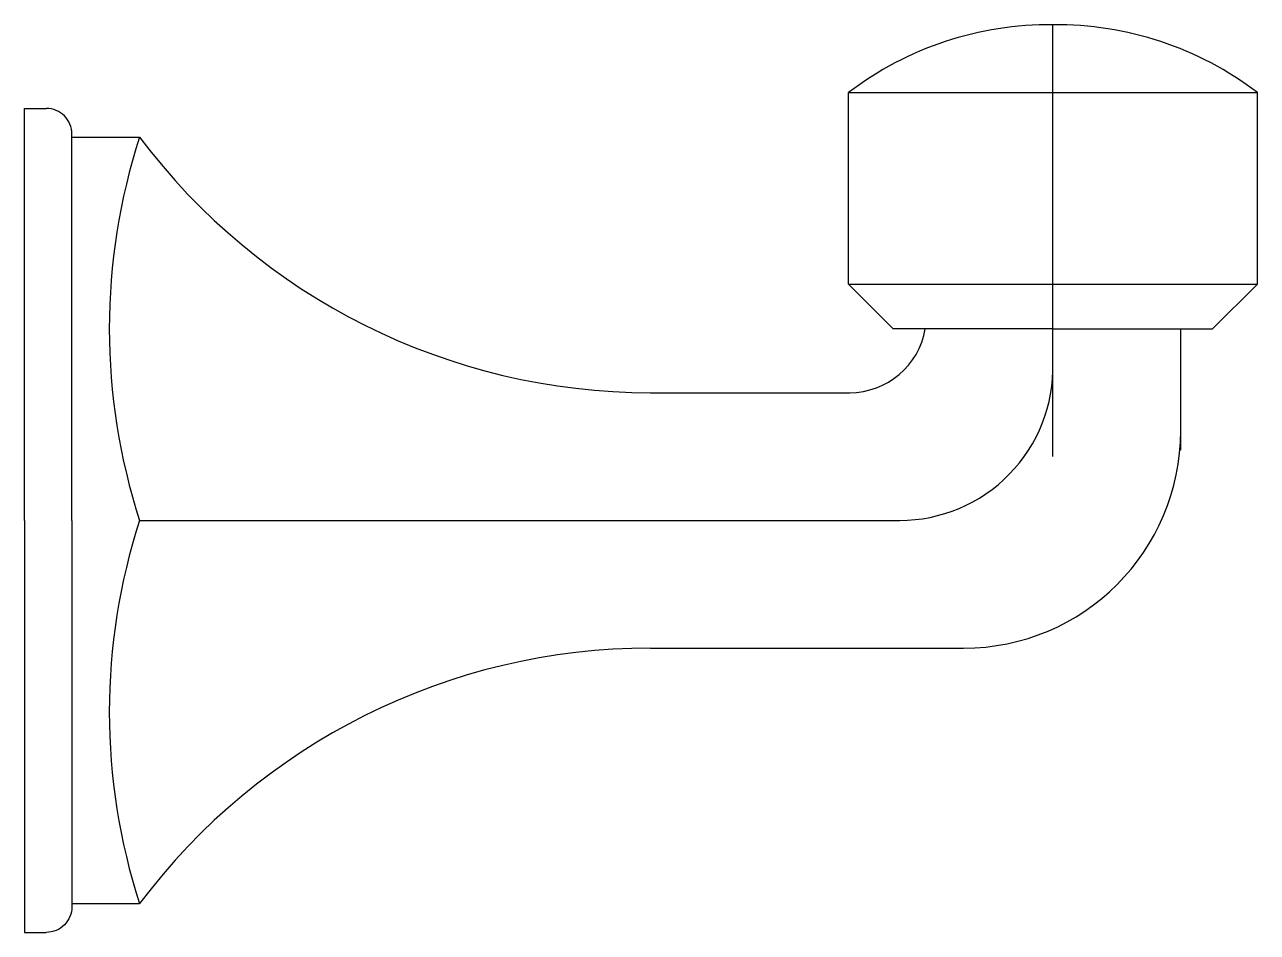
# Model space of a CAD drawing. Extents: x 0.0425 to 0.1398, y 114.0268 to 114.0984.
import ezdxf

# ---------------------------------------------------------------- set-up
doc = ezdxf.new("R2010")
doc.units = 0
doc.header["$LTSCALE"] = 0.2
doc.header["$MEASUREMENT"] = 0
doc.linetypes.add('AXES', pattern=[0.54, 0.3, -0.08, 0.08, -0.08])
doc.linetypes.add('CONTINU', pattern=[0])
doc.layers.get('0').update_dxf_attribs({"linetype": 'CONTINUOUS'})
doc.layers.add('DECA_EIXOS', color=5, linetype='AXES')

msp = doc.modelspace()

# ---------------------------------------------------------------- linework, layer by layer
at = {"linetype": 'CONTINU'}
for points in [[(0.123665, 114.098372, 0.166596), (0.107542, 114.093021)], [(0.13979, 114.093021, 0.166605), (0.123665, 114.098372)], [(0.046264, 114.089746, 0.414215), (0.044249, 114.091761)], [(0.051605, 114.089494, 0.158044), (0.051605, 114.059261)], [(0.051605, 114.089494, 0.236068), (0.091915, 114.069339)], [(0.107626, 114.069339, 0.365978), (0.113588, 114.074378)], [(0.111573, 114.059261, 0.420965), (0.123663, 114.071632)], [(0.116612, 114.049184, 0.414213), (0.133743, 114.066316)], [(0.051605, 114.059261, 0.158044), (0.051605, 114.029029)], [(0.091915, 114.049184, 0.236068), (0.051605, 114.029029)], [(0.046264, 114.028779, -0.415141), (0.044244, 114.026761)]]:
    msp.add_lwpolyline(points, format="xyb", dxfattribs=at)
for points in [[(0.107542, 114.093021), (0.13979, 114.093021)], [(0.107542, 114.077905), (0.107542, 114.093021)], [(0.13979, 114.077905), (0.13979, 114.093021)], [(0.042536, 114.091761), (0.044249, 114.091761)], [(0.042536, 114.059261), (0.042536, 114.091761)], [(0.046264, 114.059261), (0.046264, 114.089746)], [(0.046264, 114.089494), (0.051605, 114.089494)], [(0.107542, 114.077905), (0.13979, 114.077905)], [(0.111069, 114.074378), (0.107542, 114.077905)], [(0.136263, 114.074378), (0.13979, 114.077905)], [(0.123666, 114.074378), (0.111069, 114.074378)], [(0.123666, 114.074378), (0.136263, 114.074378)], [(0.133743, 114.064804), (0.133743, 114.074378)], [(0.091915, 114.069339), (0.107626, 114.069339)], [(0.042536, 114.059261), (0.042536, 114.026761)], [(0.046264, 114.059261), (0.046264, 114.028779)], [(0.051605, 114.059261), (0.111573, 114.059261)], [(0.091915, 114.049184), (0.116612, 114.049184)], [(0.046264, 114.029029), (0.051605, 114.029029)], [(0.042536, 114.026761), (0.044244, 114.026761)]]:
    msp.add_lwpolyline(points, dxfattribs=at)
at = {"layer": 'DECA_EIXOS'}
msp.add_lwpolyline([(0.123666, 114.0643), (0.123665, 114.098372)], dxfattribs=at)

doc.saveas('drawing.dxf')
